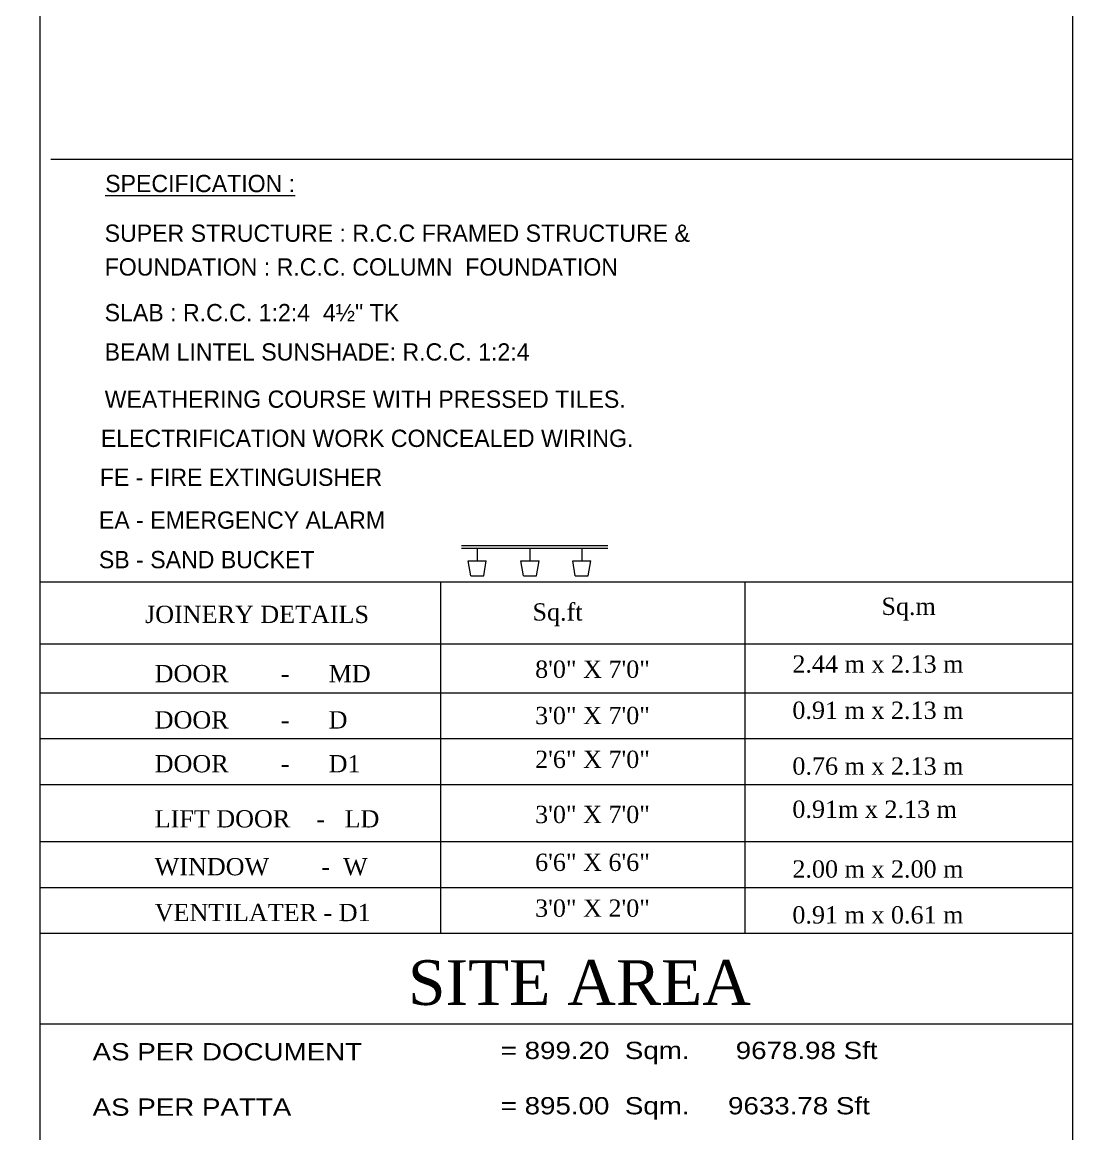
# Model space of a CAD drawing. Header units: metres. Extents: x -1560390 to -1560195, y 43232 to 43346.
# Drawn here: x -1560222.51 to -1560195.47, y 43294.53 to 43323.12 of the extents above; entities that cross this region are included whole.
import ezdxf

# ---------------------------------------------------------------- set-up
doc = ezdxf.new("R2010")
doc.units = ezdxf.units.M
doc.header["$LTSCALE"] = 750
doc.header["$MEASUREMENT"] = 0
doc.layers.get('0').update_dxf_attribs({"lineweight": 5})
doc.styles.add('ANAND', font='times.ttf')
doc.styles.add('BOLD', font='GOTHIC.TTF', dxfattribs={"height": 8.5})

msp = doc.modelspace()

# ---------------------------------------------------------------- linework, layer by layer
at = {"lineweight": 5, "ltscale": 0.05}
for p, q in [((-1560222.05889, 43345.92553), (-1560222.05889, 43243.75779)), ((-1560221.77566, 43319.59798), (-1560195.47173, 43319.59798)), ((-1560222.05889, 43308.72529), (-1560195.47173, 43308.72529)), ((-1560211.74624, 43308.72529), (-1560211.74624, 43305.54863)), ((-1560203.91101, 43308.72529), (-1560203.91101, 43305.54863)), ((-1560211.74624, 43305.54863), (-1560211.74624, 43302.37196)), ((-1560203.91101, 43305.54863), (-1560203.91101, 43302.37196)), ((-1560222.05889, 43303.51748), (-1560195.47173, 43303.51748)), ((-1560211.74624, 43303.51748), (-1560211.74624, 43299.68953)), ((-1560203.91101, 43302.37196), (-1560203.91101, 43299.68953)), ((-1560222.05889, 43302.04797), (-1560195.47173, 43302.04797)), ((-1560222.05889, 43300.86875), (-1560195.47173, 43300.86875)), ((-1560222.05889, 43299.68953), (-1560195.47173, 43299.68953))]:
    msp.add_line(p, q, dxfattribs=at)
at = {"lineweight": 5}
for p, q in [((-1560211.20325, 43309.66021, 0), (-1560207.43826, 43309.66021, 0)), ((-1560211.20325, 43309.59105, 0), (-1560207.43826, 43309.59105, 0)), ((-1560210.80061, 43309.59105, 0), (-1560210.80061, 43309.26453, 0)), ((-1560209.44331, 43309.59105, 0), (-1560209.44331, 43309.26453, 0)), ((-1560208.10876, 43309.59105, 0), (-1560208.10876, 43309.26453, 0)), ((-1560211.03423, 43309.26453, 0), (-1560210.56698, 43309.26453, 0)), ((-1560210.96718, 43308.88256, 0), (-1560211.03423, 43309.26453, 0)), ((-1560210.63403, 43308.88256, 0), (-1560210.56698, 43309.26453, 0)), ((-1560209.67694, 43309.26453, 0), (-1560209.20968, 43309.26453, 0)), ((-1560209.60989, 43308.88256, 0), (-1560209.67694, 43309.26453, 0)), ((-1560209.27674, 43308.88256, 0), (-1560209.20968, 43309.26453, 0)), ((-1560208.27534, 43308.88256, 0), (-1560208.34239, 43309.26453, 0)), ((-1560208.34239, 43309.26453, 0), (-1560207.87513, 43309.26453, 0)), ((-1560207.94219, 43308.88256, 0), (-1560207.87513, 43309.26453, 0)), ((-1560210.96718, 43308.88256, 0), (-1560210.63403, 43308.88256, 0)), ((-1560209.60989, 43308.88256, 0), (-1560209.27674, 43308.88256, 0)), ((-1560208.27534, 43308.88256, 0), (-1560207.94219, 43308.88256, 0)), ((-1560222.05889, 43307.13696), (-1560195.47173, 43307.13696)), ((-1560222.05889, 43307.13696), (-1560195.47173, 43307.13696)), ((-1560222.05889, 43305.87592), (-1560195.47173, 43305.87592)), ((-1560222.05889, 43304.6967), (-1560195.47173, 43304.6967)), ((-1560222.05889, 43303.51748), (-1560195.47173, 43303.51748)), ((-1560222.05889, 43300.86875), (-1560195.47173, 43300.86875)), ((-1560222.05889, 43299.68953), (-1560195.47173, 43299.68953)), ((-1560222.05889, 43297.35854), (-1560207.51864, 43297.35854)), ((-1560222.05889, 43297.35854), (-1560195.47173, 43297.35854))]:
    msp.add_line(p, q, dxfattribs=at)
msp.add_lwpolyline([(-1560342.73649, 43346.05131), (-1560342.73649, 43243.88356), (-1560195.47173, 43243.75779), (-1560195.47173, 43345.92553)], close=True, dxfattribs=at)

# ---------------------------------------------------------------- texts
at = {"lineweight": 5, "style": 'BOLD'}
for s, p in [('%%USPECIFICATION :', (-1560220.37601, 43318.7519, 0)), ('SUPER STRUCTURE : R.C.C FRAMED STRUCTURE &', (-1560220.3897, 43317.47396, 0)), ('FOUNDATION : R.C.C. COLUMN  FOUNDATION', (-1560220.3897, 43316.60569, 0)), ('SLAB : R.C.C. 1:2:4  4½" TK', (-1560220.3897, 43315.43084, 0)), ('BEAM LINTEL SUNSHADE: R.C.C. 1:2:4 ', (-1560220.3897, 43314.41986, 0)), ('WEATHERING COURSE WITH PRESSED TILES.', (-1560220.3897, 43313.20449, 0)), ('ELECTRIFICATION WORK CONCEALED WIRING.', (-1560220.48895, 43312.19754, 0)), ('FE - FIRE EXTINGUISHER', (-1560220.51455, 43311.19655, 0)), (' EA - EMERGENCY ALARM', (-1560220.7034, 43310.09372, 0)), (' SB - SAND BUCKET', (-1560220.7034, 43309.07763, 0))]:
    msp.add_text(s, height=0.4446068, dxfattribs=at).set_placement(p)
at = {"lineweight": 5, "style": 'ANAND'}
for s, height, p in [('Sq.m', 0.444607, (-1560200.39623, 43307.87661)), ('JOINERY DETAILS', 0.4446068, (-1560219.3498, 43307.66946)), ('Sq.ft', 0.444607, (-1560209.37791, 43307.7314)), ('DOOR        -      MD', 0.4446068, (-1560219.10173, 43306.14514)), ('8\'0" X 7\'0"', 0.4446068, (-1560209.31011, 43306.25746)), ('2.44 m x 2.13 m', 0.4446068, (-1560202.68884, 43306.39189)), ('3\'0" X 7\'0"', 0.4446068, (-1560209.31011, 43305.06754)), ('0.91 m x 2.13 m', 0.4446068, (-1560202.68884, 43305.20197)), ('DOOR        -      D', 0.4446068, (-1560219.10173, 43304.95522)), ('2\'6" X 7\'0"', 0.4446068, (-1560209.31011, 43303.94005)), ('DOOR        -      D1', 0.4446068, (-1560219.10173, 43303.82774)), ('0.76 m x 2.13 m', 0.4446068, (-1560202.68884, 43303.76749)), ('3\'0" X 7\'0"', 0.4446068, (-1560209.31011, 43302.52201)), ('0.91m x 2.13 m', 0.4446068, (-1560202.68884, 43302.65645)), ('LIFT DOOR    -   LD', 0.4446068, (-1560219.10173, 43302.4097)), ('6\'6" X 6\'6"', 0.4446068, (-1560209.31011, 43301.29132)), ('WINDOW        -  W', 0.4446068, (-1560219.10173, 43301.17901)), ('2.00 m x 2.00 m', 0.4446068, (-1560202.68884, 43301.11876)), ('VENTILATER - D1', 0.4446068, (-1560219.10173, 43299.99979)), ('3\'0" X 2\'0"', 0.4446068, (-1560209.31011, 43300.1121)), ('0.91 m x 0.61 m', 0.4446068, (-1560202.68884, 43299.93954)), ('SITE AREA', 1.14986, (-1560212.58321, 43297.84618))]:
    msp.add_text(s, height=height, rotation=0.000871, dxfattribs=at).set_placement(p)
at = {"lineweight": 5, "style": 'BOLD', "width": 1.2}
for s, p in [('= 899.20  Sqm.      9678.98 Sft ', (-1560210.19488, 43296.45315)), ('AS PER DOCUMENT', (-1560220.70025, 43296.41772)), ('AS PER PATTA', (-1560220.70025, 43294.99446)), ('= 895.00  Sqm.     9633.78 Sft ', (-1560210.19488, 43295.02989))]:
    msp.add_text(s, height=0.4446068, dxfattribs=at).set_placement(p)

doc.saveas('drawing.dxf')
